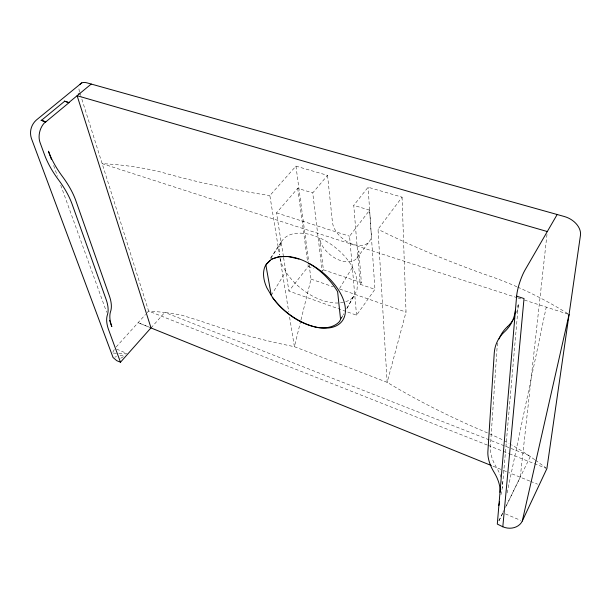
<?xml version="1.0" encoding="UTF-8"?>
<svg xmlns="http://www.w3.org/2000/svg" width="611" height="611" viewBox="0 0 611 611"><rect width="100%" height="100%" fill="white"/><g stroke="black" fill="none" stroke-linecap="round" stroke-linejoin="round"><path stroke-width="0.46" stroke-dasharray="3.06 2.29" d="M500.959 494.765L502.341 487.639L518.365 304.331L517.135 306.501M546.99 234.38L520.259 477.222L505.793 506.901M502.975 512.499L503.365 510.636M507.099 492.932L546.249 307.112M300.772 320.767L294.395 346.689L387.145 382.341A594.419 319.988 7.8 0 0 486.6 432.535L499.263 438.156A306.921 304.133 -65.8 0 1 503.38 440.317M300.994 319.843L311.014 279.112L308.883 263.104M402.069 197.17L406.025 312.099L387.145 382.341L378.018 229.285L402.069 197.17L368.097 187.233L353.754 205.349L360.223 284.306L374.933 289.324L356.564 315.207L346.773 311.709M346.811 308.631L356.946 290.294L357.588 282.435L355.442 273.484L350.607 264.082A45.39 26.701 37.9 0 0 313.787 235.625A45.39 26.701 37.9 0 0 281.702 241.284L279.181 247.959L279.265 255.016M498.92 520.771L502.57 513.324M505.442 507.458L530.547 456.104L164.794 312.397L148.61 311.052L146.136 313.794M498.897 520.87L502.899 512.843M112.814 352.257L114.471 349.148M341.35 318.308L343.626 314.275M340.579 319.431L343.779 313.794M346.972 308.165L354.724 294.479M339.579 288.461L352.326 267.427M271.276 295.327L285.818 271.528M270.642 257.941L281.702 241.284M270.704 258.445L281.22 242.567M360.223 284.306L361.384 282.71L358.817 250.915A22.462 13.832 37.8 0 1 340.831 260.653A22.462 13.832 37.8 0 1 319.629 238.175L323.395 269.779L322.196 271.33L312.74 192.9L327.542 175.372L295.945 166.131L269.848 195.581L279.448 254.711M356.824 258.193L369.166 241.704M356.564 315.207L349.553 236.205L369.647 210.176L353.754 205.349M345.887 311.396L288.911 291.05L308.234 266.556L307.982 264.678M283.443 256.582L276.508 212.88L297.71 188.341L312.74 192.9M151.024 327.947L164.794 312.397L180.604 314.856L200.836 321.111A488.464 263.196 -1.6 0 0 294.395 346.689L289.515 316.658M116.136 346.987L145.517 314.474M120.757 358.26L123.957 356.328M114.822 357.107L116.571 356.687M120.077 355.831L125.331 354.556M113.318 353.082L117.892 353.341M118.809 353.395L126.126 353.815M276.508 212.88L349.553 236.205M517.189 297.725L102.167 163.656A339.617 226.987 -26.1 0 1 162.014 172.348A552.695 242.819 -2.7 0 0 269.848 195.581M518.097 298.015L520.816 298.894M524.452 300.07L569.062 314.482M323.395 269.779L361.384 282.71M308.234 266.556L313.474 268.344M311.014 279.112L333.423 286.887M339.701 289.072L406.025 312.099M487.242 445.022L148.61 311.052L80.988 96.439M488.128 445.373L502.334 450.987M503.22 451.338L508.543 453.446M509.437 453.797L546.035 468.263M151.001 327.847L138.094 322.692L149.298 327.244M529.76 481.048L508.833 472.601M530.623 481.399L537.527 484.179M493.016 466.201L502.685 470.111M503.563 470.47L507.955 472.242M116.625 349.118L127.08 353.548M505.427 513.912L520.595 520.343M534.747 459.671L528.347 455.233A306.921 304.133 -65.8 0 0 511.544 444.839M535.488 460.182L546.181 468.072M53.631 165.52L57.51 176.258M60.741 185.209L106.65 312.274M79.842 92.803L80.705 95.53M280.067 258.506L281.915 264.578L286.872 273.415A45.39 26.701 37.9 0 0 353.632 296.549M280.059 258.461L288.751 311.961M283.588 257.514L288.911 291.05M297.71 188.341L307.47 260.905M295.945 166.131L308.754 262.165M327.542 175.372L332.437 222.16A22.103 14 37.8 0 0 353.219 244.392A22.103 14 37.8 0 0 371.244 234.387L368.097 187.233M369.647 210.176L374.933 289.324M504.205 440.76A306.921 304.133 -65.8 0 1 509.108 443.456M516.883 286.758A402.359 370.358 -13.4 0 0 496.101 278.333A693.378 305.363 5.1 0 1 378.018 229.285M517.708 287.124A402.359 370.358 -13.4 0 1 568.283 313.985M500.997 477.275A64.728 32.33 30.7 0 0 496.491 467.491A73.205 38.264 26.5 0 1 490.396 446.534L497.026 348.423A86.12 51.714 25.1 0 1 498.087 341.977M502.028 481.46A64.728 32.33 30.7 0 1 502.341 487.639M518.388 304.347A82.622 52.836 32.4 0 1 516.486 312.901M79.56 91.894A15.038 8.096 48.8 0 1 78.972 87.045"/><path stroke-width="0.92" d="M557.171 214.507L525.078 269.932A19.247 4.185 -71.7 0 0 516.623 296.159L497.301 524.078L502.807 526.781A15.023 12.716 15.9 0 0 522.283 521.053L546.891 468.599L580.45 235.311A18.658 13.282 25.5 0 0 564.327 216.515L86.762 82.798A15.038 8.096 48.8 0 0 79.812 84.57M502.807 526.781L524.024 298.542L516.623 296.159M498.874 505.45L499.569 501.891M522.283 521.053L569.062 314.482M81.737 82.897L36.332 120.061C31.138 124.682 29.29 131.732 31.375 138.33L113.073 357.534L116.754 360.673L120.489 362.216L151.001 327.847L77.116 95.713L547.303 231.546M271.353 259.285L266.427 264.288L265.976 265.594L271.276 295.327L272.376 297.267C283.252 312.168 299.161 323.922 317.468 327.519C325.281 328.512 333.881 327.603 339.533 321.531L340.579 319.431L337.623 291.699C325.335 270.78 296.564 248.509 271.353 259.285L278.929 256.666L288.316 256.559L298.947 259.026M270.299 260.347L266.289 264.151A47.444 26.785 37.7 0 0 266.854 287.789L271.276 295.327M45.787 121.895L41.181 120.283L45.787 121.895L69.02 102.671L64.461 101.143L69.02 102.671M68.951 102.465L91.222 84.051M41.258 120.497L64.529 101.35M78.307 93.934L79.025 94.14M151.024 327.947L491.259 465.49M308.715 263.364L310.037 263.937A47.444 26.785 37.7 0 1 345.207 306.959A47.444 26.785 37.7 0 1 318.461 327.572A47.482 26.808 37.7 0 1 272.376 297.267M120.489 362.216L108.689 329.978A54.998 24.432 40.1 0 1 107.383 314.917A55.548 23.928 42.9 0 0 106.024 299.176L72.159 204.288A62.284 28.381 45.9 0 0 58.58 179.917A67.745 34.392 46 0 1 44.473 154.614L40.043 142.508A15.107 10.463 -74.5 0 1 45.71 121.688M51.362 159.257L48.452 151.207A67.485 34.544 46.1 0 0 62.429 176.48A62.062 28.526 46 0 1 75.894 200.828L109.308 295.739A55.372 24.066 42.9 0 1 110.591 311.495A54.822 24.57 40.2 0 0 111.821 326.587L109.56 320.324M499.989 492.374A64.965 32.169 30.7 0 0 494.062 472.25A73.503 38.111 26.6 0 1 487.899 451.308L494.238 353.364A86.51 51.561 25.2 0 1 504.556 331.781A82.997 52.676 32.5 0 0 515.501 309.395M512.766 320.431A82.622 52.836 32.4 0 1 507.367 326.77M514.065 318.285A82.622 52.836 32.4 0 1 513.217 319.729M499.088 338.906A86.12 51.714 25.1 0 1 507.382 326.778"/></g></svg>
